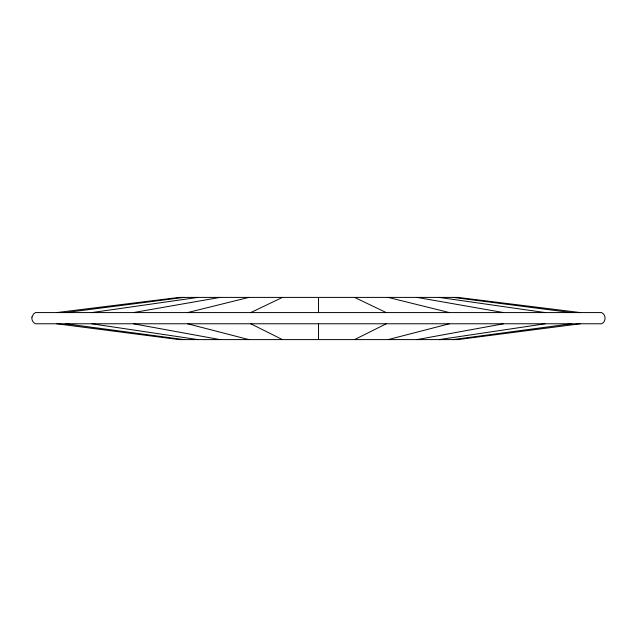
<?xml version="1.0" encoding="UTF-8"?>
<svg xmlns="http://www.w3.org/2000/svg" width="637" height="637" viewBox="0 0 637 637"><rect width="100%" height="100%" fill="white"/><g stroke="black" fill="none" stroke-linecap="round" stroke-linejoin="round"><path stroke-width="0.96" d="M354.562 339.593L386.253 323.771M250.747 312.576L282.438 297.407M388.156 339.593L449.396 323.771M187.604 312.576L248.844 297.407M417.012 339.593L503.612 323.771M133.388 312.576L219.988 297.407M439.156 339.593L545.216 323.771M91.784 312.576L197.844 297.407M453.074 339.593L571.365 323.771M580.291 323.771L457.82 339.593L179.18 339.593L56.709 323.771M65.635 312.576L183.926 297.407M56.709 312.576L179.18 297.407L457.82 297.407L580.291 312.576M453.074 297.407L571.365 312.576M65.635 323.771L183.926 339.593M439.156 297.407L545.216 312.576M91.784 323.771L197.844 339.593M417.012 297.407L503.612 312.576M133.388 323.771L219.988 339.593M388.156 297.407L449.396 312.576M187.604 323.771L248.844 339.593M354.562 297.407L386.253 312.576M250.747 323.771L282.438 339.593M318.5 297.407L318.5 312.576M318.5 323.771L318.5 339.593M31.961 317.011C31.42 319.734 32.933 322.656 35.481 323.771L601.519 323.771C606.257 321.908 606.257 314.447 601.519 312.576L35.481 312.576L33.57 313.922L31.961 317.011"/></g></svg>
